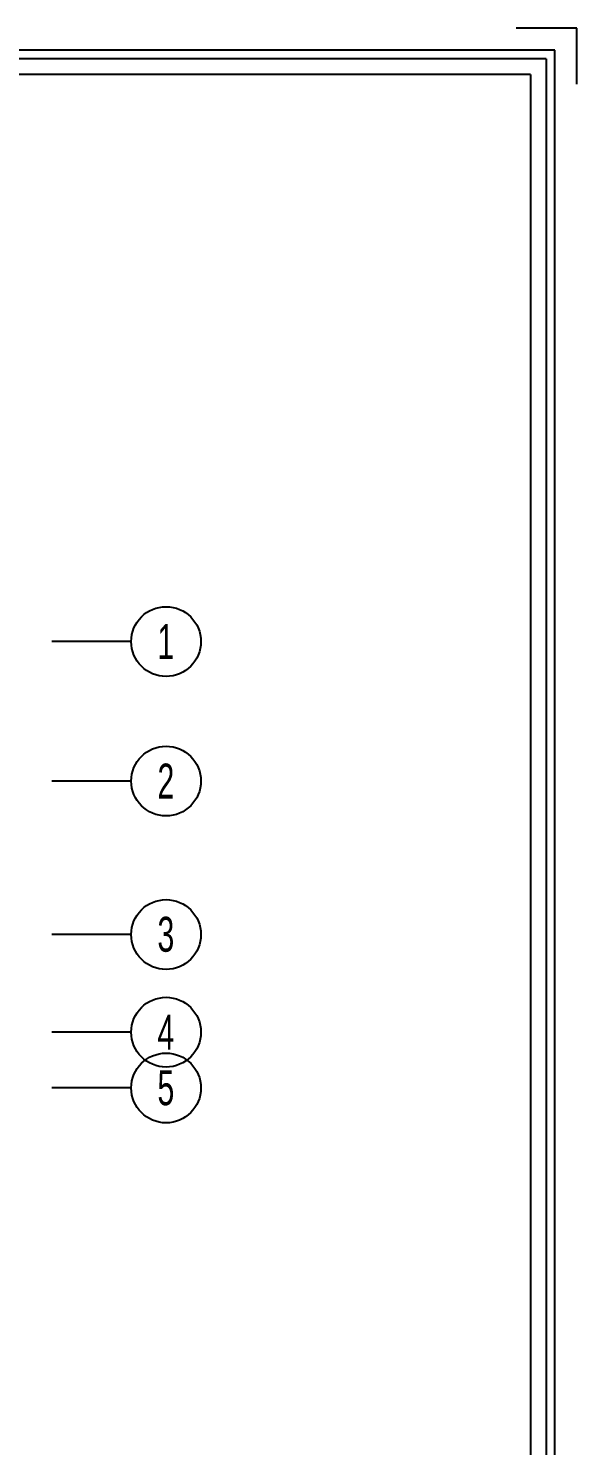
# Model space of a CAD drawing. Header units: metres. Extents: x -658 to -58, y -713 to -118.
# Drawn here: x -296.98 to -289.12, y -138.78 to -118.46 of the extents above; entities that cross this region are included whole.
import ezdxf

# ---------------------------------------------------------------- set-up
doc = ezdxf.new("R2010")
doc.units = ezdxf.units.M
doc.header["$LTSCALE"] = 100
doc.layers.add('Fram', color=7, linetype='Continuous', lineweight=25)
doc.layers.add('plan', color=8, linetype='Continuous')
doc.styles.add('XARB', font='xarb.shx', dxfattribs={"width": 0.65})

# ---------------------------------------------------------------- blocks, each defined once
blk = doc.blocks.new('G5GT5ET53')
at = {"ltscale": 0.025}
for p, q in [((-186.462, -127.251), (-187.6, -127.251)), ((-186.462, -129.251), (-187.6, -129.251)), ((-186.462, -131.451), (-187.6, -131.451)), ((-186.462, -132.851), (-187.6, -132.851)), ((-186.462, -133.651), (-187.6, -133.651))]:
    blk.add_line(p, q, dxfattribs=at)
for centre in [(-185.962, -127.251), (-185.962, -129.251), (-185.962, -131.451), (-185.962, -132.851), (-185.962, -133.651)]:
    blk.add_circle(centre, 0.5)
at = {"char_height": 0.5, "width": 0.84167, "attachment_point": 5, "style": 'XARB'}
for s, insert in [('1', (-185.965, -127.251)), ('2', (-185.965, -129.251)), ('3', (-185.965, -131.451)), ('4', (-185.965, -132.851)), ('5', (-185.965, -133.651))]:
    blk.add_mtext(s, dxfattribs=dict(at, insert=insert))
blk = doc.blocks.new('A$Cc2be8e3e')
at = {"layer": 'plan'}
blk.add_blockref('G5GT5ET53', (188.202, 148.461), dxfattribs=at)
blk = doc.blocks.new('Fram')
for p, q in [((0, 28.928), (-0.601, 28.928)), ((0, 28.375), (0, 28.928)), ((-0.218, 28.71), (-40.691, 28.71)), ((-0.302, 28.626), (-40.606, 28.626)), ((-0.302, 28.626), (-0.302, 0.302)), ((-0.218, 0.218), (-0.218, 28.71)), ((-0.458, 28.47), (-40.451, 28.47)), ((-0.458, 28.47), (-0.458, 3.931))]:
    blk.add_line(p, q)

msp = doc.modelspace()

# ---------------------------------------------------------------- block references
at = {"layer": 'Fram', "linetype": 'Continuous', "xscale": 1.443331752045014, "yscale": 1.443331752045014, "zscale": 1.443331752045014}
msp.add_blockref('Fram', (-289.116, -160.212), dxfattribs=at)
at = {"layer": 'plan'}
msp.add_blockref('A$Cc2be8e3e', (-297.246, -148.461), dxfattribs=at)

doc.saveas('drawing.dxf')
